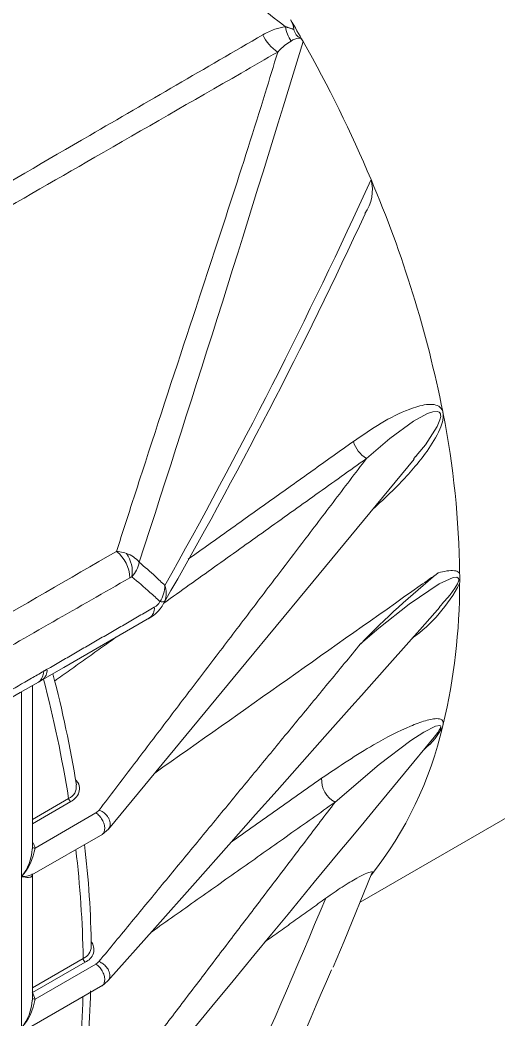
# Model space of a CAD drawing. Extents: x 8 to 113, y 2 to 87.
# Drawn here: x 72.588 to 74.136, y 61.869 to 65.106 of the extents above; entities that cross this region are included whole.
import ezdxf

# ---------------------------------------------------------------- set-up
doc = ezdxf.new("R2010")
doc.units = 0
doc.header["$MEASUREMENT"] = 0
doc.layers.add('OBJECT', color=7, linetype='CONTINUOUS')

msp = doc.modelspace()

# ---------------------------------------------------------------- linework, layer by layer
at = {"layer": 'OBJECT', "linetype": 'Continuous', "lineweight": 15}
for p, q in [((72.6482, 62.9606), (72.6601, 62.9674)), ((72.6284, 62.4199), (72.6284, 62.9491)), ((72.5932, 62.3305), (72.5932, 62.9288)), ((72.6284, 62.5156), (72.7459, 62.5835)), ((73.6899, 62.2479), (74.3066, 62.6039)), ((72.7525, 62.5732), (72.6284, 62.5016)), ((72.8344, 62.5367), (72.6371, 62.4228)), ((72.8539, 62.4667), (72.8746, 62.4839)), ((72.6272, 62.3359), (72.8567, 62.4683)), ((72.5932, 61.8406), (72.5932, 62.3305)), ((72.6284, 61.9299), (72.6284, 62.3365)), ((72.6284, 61.9703), (72.7928, 62.0652)), ((72.7995, 62.0533), (72.6284, 61.9545)), ((72.6371, 61.9329), (72.8344, 62.0468)), ((72.8539, 61.9768), (72.873, 61.9921)), ((72.6272, 61.8459), (72.8567, 61.9784))]:
    msp.add_line(p, q, dxfattribs=at)
at = {"layer": 'OBJECT', "linetype": 'Continuous', "lineweight": 15, "flags": 128}
for points in [[(73.8763, 63.7), (73.9009, 63.7296), (73.9388, 63.7886), (73.9478, 63.8098), (73.9502, 63.8215), (73.9501, 63.8264), (73.9495, 63.8293), (73.9478, 63.8331), (73.9458, 63.8352), (73.9398, 63.8378), (73.9244, 63.8367), (73.9077, 63.8309), (73.8618, 63.8056), (73.7851, 63.7495), (73.7102, 63.6853), (73.7102, 63.6853), (73.7102, 63.6853)], [(72.8748, 62.4841), (73.3192, 63.0227), (73.5155, 63.2606), (73.8641, 63.683)], [(73.9627, 63.2226), (73.9811, 63.2433), (73.9964, 63.2646), (74.0044, 63.2785), (74.0078, 63.2873), (74.0086, 63.2913), (74.0087, 63.2935), (74.008, 63.2966), (74.0073, 63.2978), (74.0028, 63.3006), (73.9907, 63.2996), (73.9448, 63.2787), (73.8478, 63.2131), (73.7503, 63.1356), (73.6912, 63.0847), (73.6912, 63.0847), (73.6912, 63.0847)], [(72.8732, 61.9923), (73.025, 62.1635), (73.1553, 62.3104), (73.2641, 62.433), (73.3513, 62.5313), (73.4208, 62.6097), (73.4854, 62.6825), (73.5753, 62.7838), (73.6626, 62.8823), (73.6937, 62.9173), (73.7345, 62.9634), (73.7859, 63.0212), (73.8826, 63.1303), (73.9477, 63.2037)], [(72.6603, 62.9676), (72.7301, 63.008), (73.0078, 63.1687)], [(72.4405, 62.8403), (72.589, 62.9263), (72.6484, 62.9607)], [(73.9292, 62.7822), (73.9408, 62.7969), (73.9469, 62.8066), (73.9492, 62.8114), (73.9498, 62.8134), (73.9502, 62.8168), (73.9499, 62.8183), (73.9472, 62.8204), (73.9332, 62.8178), (73.8961, 62.7985), (73.8538, 62.7708), (73.7506, 62.6932), (73.6083, 62.5714), (73.6083, 62.5714), (73.6083, 62.5714)], [(72.8753, 61.5049), (73.0114, 61.6698), (73.1293, 61.8127), (73.2093, 61.9096), (73.2781, 61.993), (73.3455, 62.0747), (73.4022, 62.1434), (73.456, 62.2085), (73.5412, 62.3119), (73.6241, 62.4123), (73.6536, 62.448), (73.6924, 62.495), (73.7411, 62.554), (73.8328, 62.6652), (73.9293, 62.7821)], [(73.6025, 62.0373), (73.6383, 62.1208), (73.7278, 62.3413)]]:
    msp.add_lwpolyline(points, dxfattribs=at)
at = {"layer": 'OBJECT', "linetype": 'Continuous', "lineweight": 15}
for centre, radius, start, end in [((73.4175, 65.0722), 0.0579, 3.2185, 35.6477), ((69.659, 62.8653), 4.4163, 29.4469, 30.4883), ((73.5619, 65.1027), 0.1157, 189.3381, 214.1551), ((73.5126, 65.0808), 0.0376, 188.1371, 245.7953), ((-15.9935, 92.2396), 93.5411, 342.00998, 343.09326), ((73.4893, 65.1082), 0.1252, 203.6458, 237.926), ((69.7172, 62.8964), 4.3503, 22.8941, 29.4672), ((57.9423, 71.7716), 17.3401, 330.65484, 335.52901), ((73.6009, 64.5548), 0.1284, 323.7259, 15.3668), ((70.2142, 63.0929), 3.816, 11.2421, 23.0794), ((59.0906, 71.228), 16.0985, 330.16271, 335.21038), ((71.1504, 63.2791), 2.8614, 0.6784, 11.1011), ((73.7538, 63.7628), 0.0889, 194.5732, 240.6091), ((72.8273, 63.293), 0.117, 2.7169, 51.0883), ((72.9038, 63.2892), 0.0927, 40.4137, 71.7969), ((72.8492, 63.3173), 0.1028, 351.2169, 35.6546), ((72.8793, 63.3665), 0.0967, 317.767, 349.704), ((75.8064, 61.0248), 2.9525, 129.1455, 135.7571), ((72.9596, 63.2745), 0.0978, 327.0413, 359.5623), ((72.9836, 63.2481), 0.0781, 341.4956, 19.1614), ((73.5558, 63.52), 0.5153, 305.907, 332.1941), ((72.0443, 63.2791), 1.9673, 346.6274, 0.0149), ((72.957, 63.2635), 0.1077, 295.1859, 338.9037), ((73.0066, 63.2382), 0.0389, 295.3033, 334.1982), ((73.047, 63.243), 0.0224, 256.1131, 298.4516), ((72.9859, 63.1992), 0.0375, 305.6279, 5.8362), ((72.6264, 62.9912), 0.0376, 305.7039, 5.7766), ((72.6386, 62.9981), 0.0374, 305.024, 5.8614), ((68.4821, 61.8894), 4.32, 9.2462, 14.486), ((69.1743, 62.0542), 3.642, 9.0567, 14.8487), ((72.7657, 63.0928), 1.2224, 321.6822, 347.0448), ((73.7734, 62.9029), 0.202, 307.9625, 335.3944), ((73.6471, 62.6441), 0.0824, 176.4715, 241.9047), ((72.7309, 62.6201), 0.0396, 292.2518, 10.3875), ((72.7615, 62.5862), 0.0158, 189.8326, 235.1566), ((72.4635, 62.4488), 0.1756, 317.6475, 351.4982), ((72.4747, 62.4277), 0.1533, 320.6488, 357.0559), ((72.6362, 62.4321), 0.00936, 213.5615, 275.7702), ((69.3369, 62.01), 3.4564, 0.9153, 6.7759), ((69.893, 62.0719), 2.9263, 0.5407, 7.1044), ((72.5985, 62.3968), 0.0665, 265.4053, 295.2079), ((30.3635, 80.4885), 46.902, 335.31115, 337.12978), ((72.7837, 62.0941), 0.0438, 291.1509, 37.1475), ((72.7777, 62.1034), 0.0411, 291.5259, 0.3863), ((72.8083, 62.0661), 0.0155, 183.3283, 235.4845), ((39.0524, 76.5557), 37.4742, 335.15178, 337.19129), ((70.4513, 62.0092), 2.3661, 350.567, 358.8161), ((72.4635, 61.9589), 0.1756, 317.6475, 351.4982), ((72.4747, 61.9378), 0.1533, 320.6488, 357.0559), ((72.5801, 61.9213), 0.0582, 11.485, 34.5229), ((72.6362, 61.9422), 0.00936, 213.5615, 275.7702), ((70.1603, 62.006), 2.6325, 351.0646, 358.5876)]:
    msp.add_arc(centre, radius, start, end, dxfattribs=at)
msp.add_ellipse((72.508, 62.4175), major_axis=(0.1299, -0.0062), ratio=0.606667, start_param=0.145934, end_param=0.363698, dxfattribs=at)
for points, knots in [([(73.4478, 65.0839), (73.4154, 65.1092), (73.3375, 65.1702), (73.2066, 65.2459), (73.0293, 65.3284), (72.819, 65.4037), (72.5773, 65.4681), (72.2267, 65.5394), (71.768, 65.6044), (71.3917, 65.6316), (71.2035, 65.6452)], [0, 0, 0, 0, 0.047039, 0.113471, 0.179969, 0.286445, 0.393127, 0.499781, 0.749839, 1, 1, 1, 1]), ([(73.3747, 65.058), (73.3872, 65.0648), (73.4103, 65.0774), (73.436, 65.0819), (73.4478, 65.0839)], [0, 0, 0, 0, 0.54222, 1, 1, 1, 1]), ([(71.9748, 64.2436), (72.2546, 64.4064), (72.7212, 64.6779), (73.1878, 64.9493), (73.3747, 65.058)], [0, 0, 0, 0, 0.599616, 1, 1, 1, 1]), ([(73.4662, 65.0378), (73.4593, 65.0334), (73.4436, 65.0237), (73.4303, 65.0098), (73.4228, 65.0021)], [0, 0, 0, 0, 0.442278, 1, 1, 1, 1]), ([(73.4972, 65.0465), (73.4951, 65.0467), (73.4838, 65.0479), (73.4741, 65.0423), (73.4662, 65.0378)], [0, 0, 0, 0, 0.179135, 1, 1, 1, 1]), ([(73.4972, 65.0465), (73.4983, 65.0452), (73.5012, 65.0422), (73.5034, 65.0386), (73.5047, 65.0364)], [0, 0, 0, 0, 0.410442, 1, 1, 1, 1]), ([(73.4228, 65.0021), (73.3834, 64.9794), (73.186, 64.8657), (72.717, 64.5955), (72.2873, 64.3483), (72.0157, 64.192)], [0, 0, 0, 0, 0.084182, 0.420908, 1, 1, 1, 1]), ([(72.9008, 63.384), (72.9286, 63.4702), (73.0125, 63.7308), (73.1365, 64.1082), (73.2701, 64.5147), (73.3609, 64.7976), (73.4094, 64.9579), (73.4228, 65.0021)], [0, 0, 0, 0, 0.149454, 0.452289, 0.682256, 0.912223, 1, 1, 1, 1]), ([(73.6678, 63.7404), (73.6974, 63.7608), (73.7565, 63.8016), (73.8358, 63.8416), (73.8925, 63.8596), (73.9245, 63.8611), (73.941, 63.8572), (73.952, 63.8483), (73.9558, 63.841), (73.957, 63.8368), (73.957, 63.8368)], [0, 0, 0, 0, 0.307452, 0.614313, 0.797966, 0.866182, 0.934529, 0.967169, 0.999915, 1, 1, 1, 1]), ([(73.9583, 63.83), (73.9584, 63.8283), (73.9589, 63.8213), (73.9566, 63.8039), (73.9416, 63.7619), (73.8947, 63.6895), (73.8203, 63.6034), (73.7589, 63.5469), (73.7295, 63.5199)], [0, 0, 0, 0, 0.012485, 0.050506, 0.117031, 0.315521, 0.672795, 1, 1, 1, 1]), ([(71.949, 62.8329), (71.9722, 62.8463), (72.1363, 62.9414), (72.4535, 63.1252), (72.7476, 63.2954), (72.9008, 63.384)], [0, 0, 0, 0, 0.07326, 0.517167, 1, 1, 1, 1]), ([(72.9008, 63.384), (72.9043, 63.3837), (72.9154, 63.3827), (72.9257, 63.3794), (72.9328, 63.3772)], [0, 0, 0, 0, 0.311848, 1, 1, 1, 1]), ([(72.9744, 63.3492), (72.9919, 63.334), (73.0201, 63.3095), (73.0472, 63.2835), (73.0574, 63.2738)], [0, 0, 0, 0, 0.623159, 1, 1, 1, 1]), ([(73.9425, 63.3146), (73.9608, 63.3192), (73.9849, 63.3253), (74.0064, 63.3187), (74.0108, 63.3139), (74.0116, 63.313)], [0, 0, 0, 0, 0.71667, 0.946064, 1, 1, 1, 1]), ([(72.9442, 63.2985), (72.7785, 63.2036), (72.4657, 63.0242), (72.1528, 62.8448), (72.0056, 62.7605)], [0, 0, 0, 0, 0.529531, 1, 1, 1, 1]), ([(72.9509, 63.3016), (72.9494, 63.301), (72.9472, 63.3002), (72.9449, 63.2989), (72.9442, 63.2985)], [0, 0, 0, 0, 0.678854, 1, 1, 1, 1]), ([(73.0416, 63.2213), (73.0309, 63.2314), (73.0013, 63.2591), (72.9705, 63.285), (72.9509, 63.3016)], [0, 0, 0, 0, 0.363151, 1, 1, 1, 1]), ([(73.9425, 63.3146), (73.923, 63.3008), (73.617, 63.0845), (73.311, 62.8681), (73.0244, 62.6655)], [0, 0, 0, 0, 0.063595, 1, 1, 1, 1]), ([(74.0116, 63.313), (74.0123, 63.3049), (74.0133, 63.2942), (74.0119, 63.2825), (74.0116, 63.2796)], [0, 0, 0, 0, 0.753945, 1, 1, 1, 1]), ([(72.4559, 62.8746), (72.5125, 62.9074), (72.5818, 62.9475), (72.6511, 62.9876), (72.6638, 62.995)], [0, 0, 0, 0, 0.816359, 1, 1, 1, 1]), ([(73.5648, 62.6491), (73.6215, 62.6871), (73.7202, 62.7534), (73.8317, 62.8107), (73.9008, 62.8367), (73.937, 62.8445), (73.9549, 62.8394), (73.9589, 62.831), (73.9584, 62.826), (73.9583, 62.8241)], [0, 0, 0, 0, 0.382025, 0.665686, 0.788125, 0.905995, 0.964891, 0.986156, 1, 1, 1, 1]), ([(72.7681, 62.6436), (72.7708, 62.6409), (72.7796, 62.6318), (72.7828, 62.6138), (72.7767, 62.5931), (72.7636, 62.5799), (72.7542, 62.5742), (72.7525, 62.5732)], [0, 0, 0, 0, 0.121147, 0.401564, 0.675904, 0.941146, 1, 1, 1, 1]), ([(72.8746, 62.4843), (72.8751, 62.4848), (72.8773, 62.4871), (72.8795, 62.4926), (72.8807, 62.5005), (72.8797, 62.509), (72.8768, 62.5174), (72.8723, 62.525), (72.8654, 62.5333), (72.856, 62.5409), (72.848, 62.5441), (72.8444, 62.5456)], [0, 0, 0, 0, 0.03497, 0.146834, 0.261821, 0.376807, 0.488671, 0.594769, 0.693247, 0.863457, 1, 1, 1, 1]), ([(72.8538, 62.4669), (72.854, 62.467), (72.8573, 62.4677), (72.861, 62.4742), (72.8634, 62.4855), (72.8612, 62.5), (72.855, 62.5147), (72.8456, 62.5281), (72.8381, 62.5338), (72.8344, 62.5367)], [0, 0, 0, 0, 0.01129, 0.176075, 0.34086, 0.505645, 0.67043, 0.835215, 1, 1, 1, 1]), ([(72.6278, 62.3391), (72.6279, 62.3376), (72.6285, 62.3308), (72.6202, 62.327), (72.6063, 62.3278), (72.5949, 62.3301), (72.5933, 62.3305), (72.5932, 62.3305)], [0, 0, 0, 0, 0.095566, 0.437846, 0.921637, 0.995931, 1, 1, 1, 1]), ([(73.5784, 62.2602), (73.5966, 62.2729), (73.6335, 62.2986), (73.6753, 62.3236), (73.7076, 62.3405), (73.7243, 62.3464), (73.7303, 62.3455), (73.729, 62.3422), (73.7285, 62.341)], [0, 0, 0, 0, 0.257063, 0.52066, 0.693616, 0.88781, 0.960236, 1, 1, 1, 1]), ([(72.8538, 61.977), (72.854, 61.977), (72.8573, 61.9778), (72.861, 61.9842), (72.8634, 61.9956), (72.8612, 62.01), (72.855, 62.0247), (72.8456, 62.0382), (72.8381, 62.0439), (72.8344, 62.0468)], [0, 0, 0, 0, 0.01129, 0.176075, 0.34086, 0.505645, 0.67043, 0.835215, 1, 1, 1, 1]), ([(72.873, 61.9925), (72.8737, 61.9932), (72.8761, 61.9957), (72.8784, 62.0014), (72.8796, 62.0092), (72.8786, 62.0177), (72.8757, 62.0261), (72.8713, 62.0339), (72.8645, 62.0422), (72.8552, 62.05), (72.8473, 62.0533), (72.8438, 62.0548)], [0, 0, 0, 0, 0.048324, 0.158629, 0.272011, 0.385393, 0.495698, 0.600323, 0.697439, 0.865313, 1, 1, 1, 1])]:
    msp.add_open_spline(points, degree=3, knots=knots, dxfattribs=at)
for points in [[(73.4478, 65.0839), (73.4754, 65.0754)], [(73.957, 63.8368), (73.9583, 63.83)], [(73.1332, 63.359), (73.6678, 63.7404)], [(73.7102, 63.6853), (72.8444, 62.5456)], [(73.7102, 63.6853), (73.0541, 63.2166)], [(73.8629, 63.684), (73.8763, 63.7)], [(73.9466, 63.2047), (73.9627, 63.2226)], [(72.6758, 63.0019), (73.0232, 63.2031)], [(72.899, 63.1058), (72.7006, 62.964)], [(72.8438, 62.0548), (73.6912, 63.0847)], [(72.6638, 62.995), (72.6758, 63.0019)], [(73.9583, 62.8241), (73.957, 62.8188)], [(73.2718, 62.4418), (73.5648, 62.6491)], [(72.8444, 62.5456), (72.8344, 62.5367)], [(72.8438, 61.5649), (73.6083, 62.5714)], [(73.6083, 62.5714), (73.0136, 62.1506)], [(73.3826, 62.1196), (73.5784, 62.2602)], [(72.8344, 62.0468), (72.8438, 62.0548)]]:
    msp.add_open_spline(points, degree=1, dxfattribs=at)

doc.saveas('drawing.dxf')
